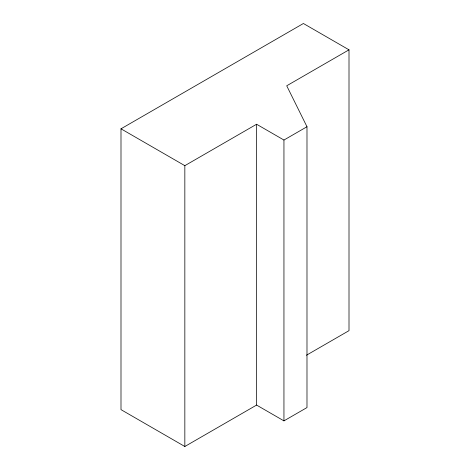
<?xml version="1.0" encoding="UTF-8"?>
<svg xmlns="http://www.w3.org/2000/svg" width="470" height="470" viewBox="0 0 470 470"><rect width="100%" height="100%" fill="white"/><g stroke="black" fill="none" stroke-linecap="round" stroke-linejoin="round"><path stroke-width="0.7" d="M349.004 49.826L286.718 85.787L306.986 126.741L306.986 407.572L283.945 420.873L256.585 405.075L184.839 446.5L120.996 409.64L120.996 128.809L303.403 23.5L349.004 49.826L349.004 330.657L306.416 355.244M120.996 128.809L184.839 165.669L256.585 124.245L283.945 140.042L306.986 126.741M283.945 140.042L283.945 420.873M256.585 124.245L256.585 405.075M184.839 165.669L184.839 446.5"/></g></svg>
